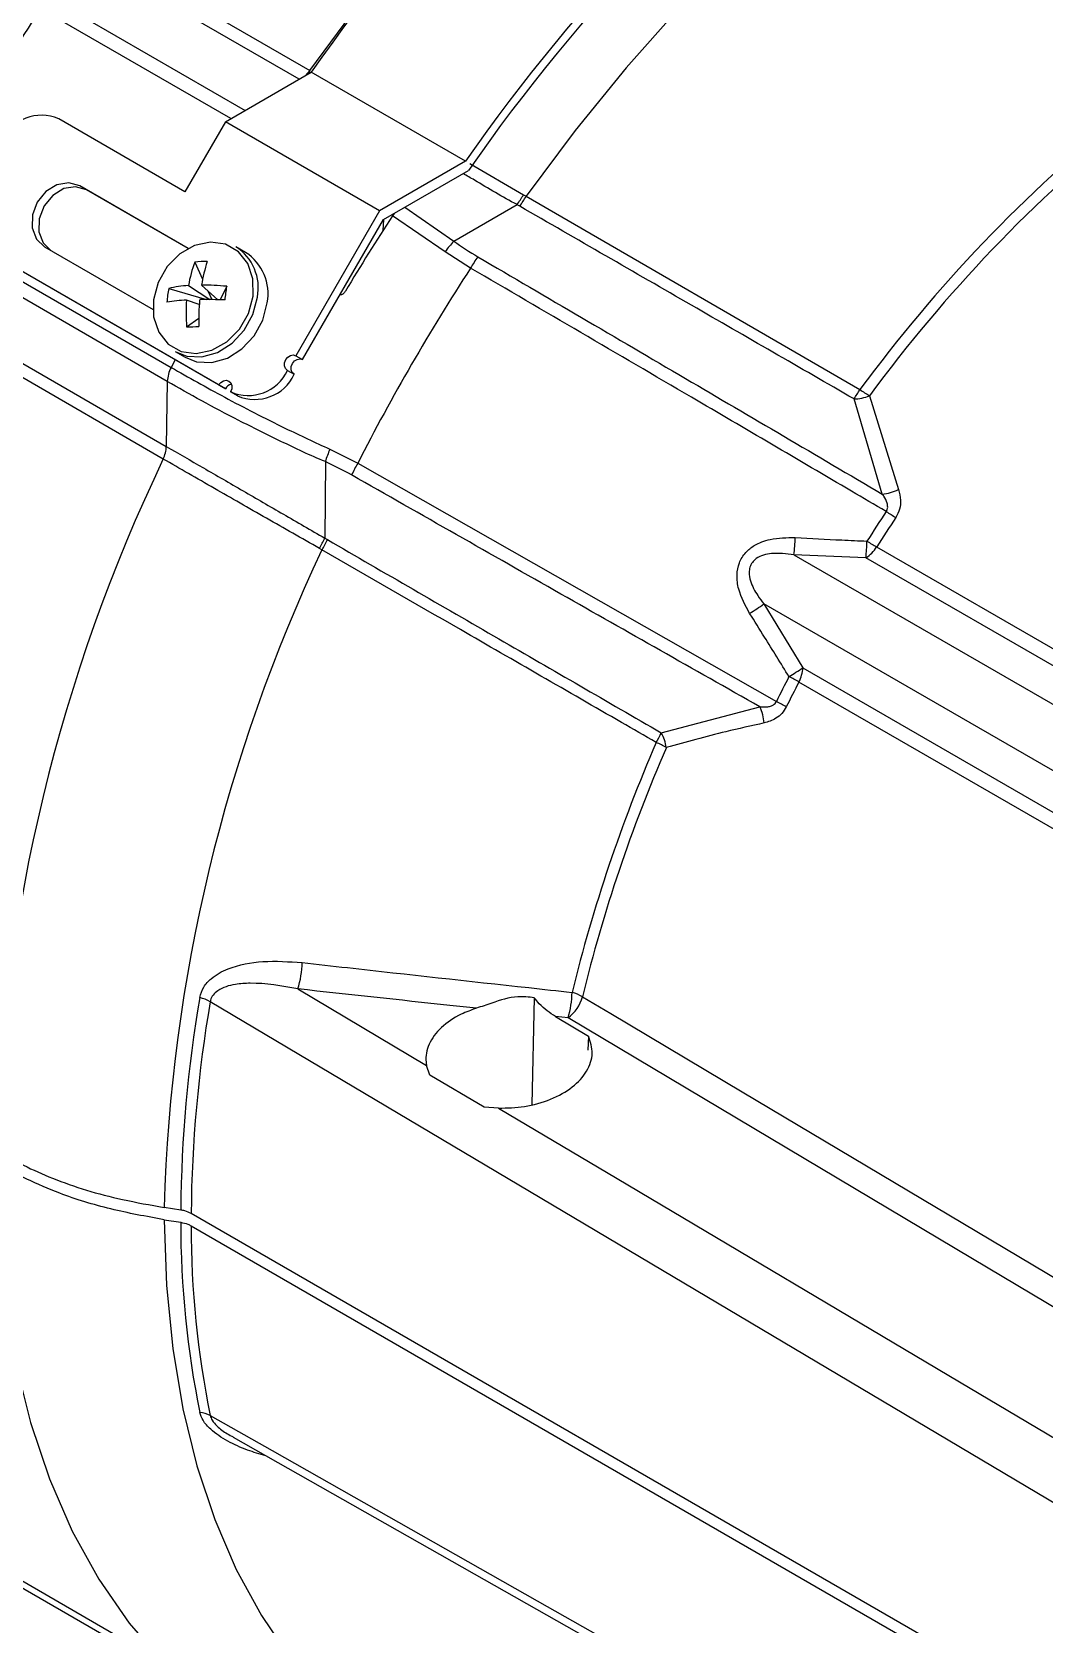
# Model space of a CAD drawing. Extents: x 8 to 113, y 0 to 87.
# Drawn here: x 16.988 to 19.681, y 65.488 to 69.723 of the extents above; entities that cross this region are included whole.
import ezdxf

# ---------------------------------------------------------------- set-up
doc = ezdxf.new("R2010")
doc.units = 0
doc.header["$MEASUREMENT"] = 0
doc.layers.add('OBJECT', color=7, linetype='CONTINUOUS')

msp = doc.modelspace()

# ---------------------------------------------------------------- linework, layer by layer
at = {"layer": 'OBJECT'}
for p, q in [((17.2836, 69.876), (17.7274, 69.6198)), ((17.6993, 69.597), (17.2581, 69.8518)), ((17.5174, 69.492), (17.0111, 69.7843)), ((17.039, 69.8121), (17.5554, 69.514)), ((17.5027, 69.4835), (17.7312, 69.6155)), ((17.7274, 69.6198), (17.716, 69.6067)), ((17.7272, 69.6131), (17.7274, 69.6198)), ((18.1414, 69.3787), (17.7312, 69.6155)), ((17.3952, 69.2974), (17.0593, 69.4913)), ((17.5027, 69.4835), (17.3952, 69.2974)), ((17.9128, 69.2467), (17.5027, 69.4835)), ((18.1414, 69.3787), (17.9128, 69.2467)), ((18.1533, 69.373), (18.2958, 69.2896)), ((17.9233, 69.2234), (18.1496, 69.3541)), ((17.404, 69.1462), (17.1152, 69.3129)), ((17.1332, 69.3026), (17.1152, 69.3129)), ((17.404, 69.1462), (17.1332, 69.3026)), ((18.2958, 69.2896), (18.3027, 69.2856)), ((18.3027, 69.2856), (19.1908, 68.7717)), ((17.9128, 69.2467), (17.6903, 68.8614)), ((17.9524, 69.2402), (17.9471, 69.2337)), ((18.0874, 69.1381), (17.9471, 69.2337)), ((17.9803, 69.2563), (18.1102, 69.1659)), ((18.1102, 69.1659), (18.2787, 69.2632)), ((16.6845, 69.2193), (17.3583, 68.8303)), ((17.7083, 68.851), (17.9233, 69.2234)), ((17.9226, 69.1944), (17.9239, 69.2238)), ((17.3482, 68.793), (16.6744, 69.182)), ((17.0217, 69.151), (17.3105, 68.9843)), ((17.5566, 69.1361), (17.5304, 69.1512)), ((17.4848, 68.7838), (16.8593, 69.1449)), ((17.5028, 68.7734), (16.8773, 69.1345)), ((17.4217, 69.1107), (17.4422, 69.0652)), ((18.1549, 69.0945), (18.0874, 69.1381)), ((17.352, 69.0404), (17.4526, 69.0107)), ((17.4044, 69.0483), (17.4617, 69.0107)), ((17.4824, 69.0103), (17.4393, 69.0495)), ((17.4563, 69.0341), (17.4669, 69.0106)), ((17.5065, 69.0461), (17.4885, 69.0102)), ((17.4333, 68.9977), (17.3994, 69.0093)), ((16.747, 68.9658), (17.3456, 68.6202)), ((17.3996, 68.9383), (17.4319, 68.9614)), ((17.3694, 68.8724), (17.3956, 68.8572)), ((17.6903, 68.8614), (17.7083, 68.851)), ((17.3374, 68.5868), (16.9335, 68.82)), ((17.3688, 68.8508), (17.3583, 68.8303)), ((17.6678, 68.8225), (17.6858, 68.8121)), ((17.3482, 68.793), (17.3456, 68.6202)), ((17.4848, 68.7838), (17.5028, 68.7734)), ((17.5169, 68.7652), (17.5166, 68.7654)), ((17.5346, 68.7551), (17.5166, 68.7654)), ((17.5349, 68.7548), (17.5169, 68.7652)), ((17.5349, 68.7548), (17.5346, 68.7551)), ((19.2498, 68.4937), (19.175, 68.7465)), ((19.216, 68.7552), (19.2932, 68.5058)), ((17.7808, 68.6128), (17.8547, 68.5753)), ((17.7686, 68.5798), (17.7669, 68.3763)), ((17.8547, 68.5753), (18.9683, 67.9419)), ((17.7597, 68.3452), (17.7531, 68.349)), ((19.2351, 68.3529), (22.0063, 66.7531)), ((19.0149, 68.3319), (21.8822, 66.6767)), ((19.2065, 68.3241), (19.0149, 68.3319)), ((21.9765, 66.725), (19.2065, 68.3241)), ((21.805, 66.5448), (18.935, 68.2016)), ((18.935, 68.2016), (19.0388, 68.0317)), ((19.0388, 68.0317), (21.8088, 66.4326)), ((21.7994, 66.3939), (19.0283, 67.9936)), ((18.6623, 67.8586), (18.9243, 67.9279)), ((17.6955, 67.1775), (18.0378, 66.9743)), ((18.3242, 67.154), (18.3179, 66.8704)), ((18.3809, 67.1041), (18.4685, 67.0523)), ((18.4141, 67.1006), (18.3809, 67.1041)), ((18.4685, 67.0523), (18.4671, 67.0151)), ((18.0466, 66.9478), (18.0378, 66.9743)), ((18.1909, 66.8628), (18.0466, 66.9478)), ((18.2295, 66.8606), (18.1909, 66.8628)), ((17.3838, 66.5896), (17.3399, 66.5964)), ((20.7236, 64.6684), (17.4116, 66.5804)), ((17.3399, 66.5638), (17.3838, 66.557)), ((17.4116, 66.5477), (20.7236, 64.6357)), ((17.3456, 65.363), (16.747, 65.7086)), ((16.9335, 65.6201), (17.3374, 65.3869))]:
    msp.add_line(p, q, dxfattribs=at)
at = {"layer": 'OBJECT', "flags": 128}
for points in [[(17.7274, 69.6198), (17.8567, 69.7945), (17.9915, 69.9622), (18.131, 70.1223), (18.2748, 70.2742), (18.4222, 70.4171), (18.5725, 70.5504), (18.7252, 70.6737), (18.8795, 70.7862), (19.0348, 70.8876), (19.1904, 70.9775), (19.3457, 71.0554), (19.5, 71.121), (19.6527, 71.174), (19.803, 71.2142), (19.9504, 71.2415), (20.0941, 71.2556), (20.2337, 71.2566), (20.3684, 71.2444), (20.4978, 71.2192)], [(20.9394, 70.8077), (20.8089, 70.8315), (20.6729, 70.8416), (20.532, 70.8379), (20.3868, 70.8203), (20.238, 70.7891), (20.0863, 70.7443), (19.9324, 70.6862), (19.7771, 70.6151), (19.621, 70.5311), (19.465, 70.4349), (19.3096, 70.3267), (19.1558, 70.2072), (19.0041, 70.0768), (18.8553, 69.9362), (18.7101, 69.7861), (18.5691, 69.6271), (18.4331, 69.46), (18.3027, 69.2856)], [(17.1152, 69.3129), (17.0864, 69.3214), (17.0548, 69.3162), (17.0253, 69.2982), (17.0024, 69.2701), (16.9895, 69.2362), (16.9887, 69.2017), (17, 69.1718), (17.0217, 69.151)], [(17.1332, 69.3026), (17.1044, 69.311), (17.0728, 69.3058), (17.0433, 69.2878), (17.0204, 69.2597), (17.0075, 69.2259), (17.0067, 69.1913), (17.018, 69.1614), (17.0397, 69.1406)], [(17.5766, 69.0201), (17.576, 69.0657), (17.5624, 69.1063), (17.5373, 69.138), (17.503, 69.1577), (17.4629, 69.1634), (17.4209, 69.1547), (17.3812, 69.1323), (17.3476, 69.0984), (17.3235, 69.0564), (17.3111, 69.0104), (17.3117, 68.9649), (17.3253, 68.9242), (17.3505, 68.8925), (17.3848, 68.8728), (17.4249, 68.8671), (17.4668, 68.8759), (17.5065, 68.8983), (17.5401, 68.9321), (17.5643, 68.9741), (17.5766, 69.0201)], [(17.3694, 68.8724), (17.4, 68.8605), (17.4405, 68.8585), (17.482, 68.8702), (17.5205, 68.8945), (17.5528, 68.9292), (17.576, 68.9712), (17.5879, 69.0168)], [(17.3956, 68.8572), (17.4261, 68.8453), (17.4667, 68.8434), (17.5081, 68.8551), (17.5467, 68.8794), (17.579, 68.9141), (17.6022, 68.9561), (17.6141, 69.0017)], [(17.6678, 68.8225), (17.6626, 68.8275), (17.6599, 68.8347), (17.6601, 68.843), (17.6632, 68.8511), (17.6687, 68.8579), (17.6758, 68.8622), (17.6834, 68.8635), (17.6903, 68.8614)], [(17.6858, 68.8121), (17.6806, 68.8171), (17.6779, 68.8243), (17.6781, 68.8326), (17.6812, 68.8407), (17.6867, 68.8475), (17.6938, 68.8518), (17.7014, 68.8531), (17.7083, 68.851)], [(17.4848, 68.7838), (17.4903, 68.7906), (17.4974, 68.7949), (17.505, 68.7961), (17.5119, 68.7941), (17.5172, 68.7891), (17.5199, 68.7819), (17.5197, 68.7736), (17.5166, 68.7654)], [(20.8068, 65.1564), (20.6304, 65.2611), (19.9251, 65.6802), (17.4624, 67.1436)], [(18.4525, 67.1569), (18.5281, 67.1119), (18.8775, 66.904), (20.2752, 66.0726), (21.3478, 65.4347)], [(21.3092, 65.3773), (20.3997, 65.9186), (19.4902, 66.46), (18.4141, 67.1006)], [(18.2295, 66.8606), (18.5449, 66.6734), (19.4555, 66.1328), (20.5166, 65.5031)], [(16.8916, 66.7132), (16.8982, 66.5292), (16.9158, 66.3525), (16.9445, 66.1841), (16.9841, 66.0246), (17.0345, 65.8749), (17.0953, 65.7357), (17.1662, 65.6075), (17.2471, 65.4911), (17.3374, 65.3869)], [(17.3399, 66.5638), (17.3461, 66.3889), (17.3628, 66.221), (17.3898, 66.0608), (17.4271, 65.909), (17.4745, 65.7664), (17.5317, 65.6336), (17.5985, 65.5111), (17.6746, 65.3996), (17.7597, 65.2996)], [(17.4624, 66.0431), (17.627, 65.9499), (18.3322, 65.5506), (20.8068, 64.1497)], [(17.5232, 65.9853), (18.1909, 65.607), (20.8319, 64.1107)]]:
    msp.add_lwpolyline(points, dxfattribs=at)
at = {"layer": 'OBJECT'}
for centre, radius, start, end in [((21.7182, 66.8417), 4.8569, 126.6411, 145.1733), ((22.1283, 66.605), 4.8569, 126.6411, 145.1733), ((22.1068, 66.613), 4.8138, 126.7036, 145.2907), ((22.0945, 66.469), 6.069, 146.88862, 153.05247), ((17.0131, 69.3857), 0.1153, 66.3568, 155.1837), ((22.3903, 66.415), 3.9738, 128.901, 143.6257), ((22.4057, 66.4057), 3.9616, 128.901, 143.6257), ((17.8858, 69.538), 0.4794, 325.0244, 328.7858), ((17.844, 69.5559), 0.5325, 326.0985, 329.4858), ((22.9477, 65.977), 5.9676, 146.92502, 149.19639), ((17.4598, 69.0415), 0.1305, 349.1227, 57.2209), ((18.3217, 68.969), 0.2889, 137.0493, 144.1762), ((17.7342, 68.9907), 0.3347, 158.9969, 170.0971), ((17.446, 68.893), 0.219, 87.8259, 96.3727), ((17.8639, 68.9806), 0.4301, 162.2261, 170.7714), ((17.4859, 69.0264), 0.1305, 349.1229, 57.2207), ((18.6056, 68.8289), 0.5231, 145.5817, 149.4886), ((23.0218, 65.9337), 5.8032, 146.99867, 152.92301), ((17.5917, 68.9912), 0.2447, 168.3897, 176.9936), ((17.4253, 68.7295), 0.3194, 93.7413, 103.2547), ((17.4394, 68.3954), 0.6541, 84.1167, 90.0097), ((15.5135, 69.2832), 2.0071, 352.1677, 353.2156), ((17.4277, 68.4708), 0.5393, 93.0037, 98.5656), ((17.84, 68.9746), 0.4419, 175.5001, 184.7207), ((18.0206, 68.9572), 0.5887, 174.803, 181.7326), ((17.4528, 67.8505), 1.1602, 87.5759, 90.9096), ((17.3972, 69.4496), 0.5113, 270.2698, 273.928), ((17.4356, 68.7894), 0.0874, 152.0634, 177.6046), ((17.5632, 68.8709), 0.1153, 246.3571, 335.1836), ((17.5812, 68.8605), 0.1153, 246.357, 335.1837), ((17.5238, 68.7621), 0.0239, 101.7085, 151.7519), ((18.7258, 69.0469), 0.5403, 326.2191, 329.3741), ((19.3702, 69.0187), 0.3054, 234.0146, 239.6563), ((19.1735, 68.854), 0.1075, 270.7757, 293.2599), ((17.2606, 68.6234), 0.0851, 334.5118, 357.8246), ((18.0454, 68.4962), 0.2892, 156.2202, 163.1969), ((21.4551, 66.6153), 4.5653, 154.415, 178.3612), ((18.3161, 68.3146), 0.53, 150.5366, 154.3126), ((19.2424, 68.6045), 0.1111, 273.8259, 297.2215), ((23.1398, 65.8672), 4.6588, 146.3732, 147.5288), ((23.1544, 65.8588), 4.6455, 146.3733, 147.5286), ((19.5682, 68.9161), 0.5608, 236.738, 239.8126), ((21.7109, 66.4721), 4.3728, 154.636, 178.3701), ((17.3254, 68.5838), 0.4878, 331.2369, 334.8323), ((17.2897, 68.6108), 0.5399, 330.5289, 333.7787), ((18.4299, 68.4034), 0.5894, 353.0278, 357.5037), ((18.4566, 68.3945), 0.7532, 354.6326, 358.0139), ((19.1607, 68.3983), 0.0872, 301.7199, 328.6156), ((19.6472, 69.0629), 0.8209, 237.7719, 239.8728), ((18.5756, 68.6982), 0.6131, 301.6432, 305.8917), ((23.1409, 65.8635), 4.6616, 152.6089, 153.5215), ((18.58, 68.7091), 0.8182, 301.0442, 304.1094), ((18.6406, 67.3183), 0.7788, 60.1383, 62.3529), ((18.951, 68.0354), 0.0878, 331.6029, 357.563), ((23.1513, 65.8572), 4.6436, 152.6086, 153.522), ((18.8233, 67.8777), 0.1127, 3.6191, 26.4108), ((18.7074, 67.4261), 0.5781, 60.1864, 63.1694), ((18.1706, 68.102), 0.5486, 330.6408, 333.6586), ((18.5677, 67.8045), 0.1089, 7.8751, 29.7391), ((22.489, 66.1695), 4.185, 156.5781, 166.1907), ((22.5041, 66.161), 4.1722, 156.5781, 166.1907), ((18.5242, 67.5535), 0.3061, 60.3498, 65.9783), ((17.4679, 67.2504), 0.239, 342.2512, 359.3309), ((18.1814, 67.1726), 0.2436, 342.8049, 359.0144), ((18.3879, 67.0416), 0.1321, 60.7679, 73.7308), ((20.903, 66.5571), 3.5193, 170.2276, 179.4695), ((20.9217, 66.5478), 3.5102, 170.2277, 179.4687), ((17.4094, 67.0484), 0.109, 60.9024, 76.5494), ((18.3555, 67.1817), 0.1001, 305.8423, 345.6232), ((19.9242, 66.5571), 2.5404, 180.0017, 191.4906), ((19.9453, 66.5478), 2.5337, 180.0026, 191.4907), ((17.4312, 65.9864), 0.0647, 61.1892, 86.8986)]:
    msp.add_arc(centre, radius, start, end, dxfattribs=at)
for points, knots in [([(18.2787, 69.2632), (18.2787, 69.2632), (18.2398, 69.2834), (18.1923, 69.313), (18.1452, 69.34), (18.1351, 69.3457)], [0, 0, 0, 0, 0.000014, 0.787163, 1, 1, 1, 1]), ([(18.2859, 69.259), (18.2835, 69.2603), (18.281, 69.2617), (18.2787, 69.2632), (18.2787, 69.2632)], [0, 0, 0, 0, 0.999721, 1, 1, 1, 1]), ([(19.175, 68.7465), (19.0309, 68.8295), (18.7345, 69.0003), (18.4382, 69.1711), (18.2859, 69.259)], [0, 0, 0, 0, 0.48595, 1, 1, 1, 1]), ([(18.1102, 69.1659), (18.1102, 69.1659), (18.1309, 69.1513), (18.1525, 69.1379), (18.1741, 69.1246)], [0, 0, 0, 0, 0.00003, 1, 1, 1, 1]), ([(18.1741, 69.1246), (18.3582, 69.0168), (18.717, 68.8069), (19.0754, 68.5962), (19.2498, 68.4937)], [0, 0, 0, 0, 0.513344, 1, 1, 1, 1]), ([(19.2606, 68.4472), (19.2299, 68.4652), (19.0571, 68.5665), (18.6888, 68.7827), (18.3507, 68.9801), (18.1549, 69.0945)], [0, 0, 0, 0, 0.083458, 0.469005, 1, 1, 1, 1]), ([(17.822, 69.033), (17.8205, 69.0309), (17.8181, 69.0274), (17.8136, 69.0243), (17.81, 69.023), (17.808, 69.0233), (17.8072, 69.0234)], [0, 0, 0, 0, 0.402504, 0.663327, 0.874972, 1, 1, 1, 1]), ([(17.3583, 68.8303), (17.4048, 68.8041), (17.4991, 68.751), (17.6437, 68.6763), (17.7411, 68.6312), (17.7808, 68.6128)], [0, 0, 0, 0, 0.365475, 0.741466, 1, 1, 1, 1]), ([(17.7686, 68.5798), (17.7686, 68.5798), (17.7281, 68.5961), (17.6498, 68.634), (17.5049, 68.7052), (17.4067, 68.7593), (17.3482, 68.793), (17.3482, 68.793)], [0, 0, 0, 0, 0.000004, 0.259099, 0.518181, 0.999995, 1, 1, 1, 1]), ([(17.3456, 68.6202), (17.3456, 68.6202), (17.3771, 68.602), (17.4431, 68.5639), (17.5479, 68.5033), (17.6565, 68.4404), (17.7299, 68.3977), (17.7669, 68.3763), (17.7669, 68.3763)], [0, 0, 0, 0, 0.000004, 0.25468, 0.509356, 0.754674, 0.999995, 1, 1, 1, 1]), ([(17.7531, 68.349), (17.7058, 68.3759), (17.6099, 68.4304), (17.4681, 68.5115), (17.382, 68.5611), (17.3374, 68.5868)], [0, 0, 0, 0, 0.319146, 0.647516, 1, 1, 1, 1]), ([(17.8385, 68.5443), (17.8154, 68.5566), (17.7922, 68.5688), (17.7686, 68.5798), (17.7686, 68.5798)], [0, 0, 0, 0, 0.999971, 1, 1, 1, 1]), ([(18.9243, 67.9279), (18.7479, 68.0277), (18.3857, 68.2328), (18.0241, 68.4387), (17.8385, 68.5443)], [0, 0, 0, 0, 0.486991, 1, 1, 1, 1]), ([(19.2606, 68.4472), (19.2617, 68.449), (19.2639, 68.4526), (19.2649, 68.4603), (19.2627, 68.4728), (19.2566, 68.4842), (19.2512, 68.4918), (19.2498, 68.4937)], [0, 0, 0, 0, 0.116851, 0.233194, 0.437973, 0.85443, 1, 1, 1, 1]), ([(19.2932, 68.5058), (19.2956, 68.4966), (19.3, 68.4802), (19.298, 68.4536), (19.2901, 68.4386), (19.2862, 68.4314)], [0, 0, 0, 0, 0.396713, 0.706828, 1, 1, 1, 1]), ([(18.6488, 67.833), (18.6179, 67.8508), (18.4443, 67.9508), (18.1479, 68.1215), (17.8824, 68.2745), (17.7597, 68.3452)], [0, 0, 0, 0, 0.104199, 0.585852, 1, 1, 1, 1]), ([(17.7669, 68.3763), (17.7669, 68.3763), (17.7693, 68.3749), (17.7716, 68.3736), (17.774, 68.3723)], [0, 0, 0, 0, 0.000295, 1, 1, 1, 1]), ([(17.774, 68.3723), (17.9261, 68.2843), (18.2222, 68.1132), (18.5183, 67.9419), (18.6623, 67.8586)], [0, 0, 0, 0, 0.513611, 1, 1, 1, 1]), ([(18.8973, 68.1763), (18.8858, 68.1972), (18.8681, 68.2293), (18.8619, 68.2768), (18.868, 68.3112), (18.8849, 68.3386), (18.9132, 68.3609), (18.9585, 68.3777), (18.9962, 68.3777), (19.0187, 68.3778)], [0, 0, 0, 0, 0.224316, 0.34584, 0.447966, 0.550598, 0.643263, 0.78662, 1, 1, 1, 1]), ([(19.0187, 68.3778), (19.0599, 68.3756), (19.1234, 68.3723), (19.187, 68.3694), (19.2094, 68.3684)], [0, 0, 0, 0, 0.648491, 1, 1, 1, 1]), ([(19.0149, 68.3319), (18.995, 68.3345), (18.968, 68.3379), (18.9341, 68.3319), (18.9163, 68.3241), (18.9038, 68.3124), (18.8975, 68.2994), (18.8952, 68.2823), (18.9002, 68.2555), (18.9152, 68.2275), (18.9295, 68.2088), (18.935, 68.2016)], [0, 0, 0, 0, 0.252396, 0.341468, 0.431195, 0.49019, 0.549439, 0.60513, 0.701097, 0.88522, 1, 1, 1, 1]), ([(19.0019, 68.0081), (18.9803, 68.0432), (18.9456, 68.0995), (18.9104, 68.1554), (18.8973, 68.1763)], [0, 0, 0, 0, 0.624897, 1, 1, 1, 1]), ([(18.9243, 67.9279), (18.9313, 67.9274), (18.9418, 67.9268), (18.9549, 67.9298), (18.9624, 67.9339), (18.9665, 67.9383), (18.9679, 67.9411), (18.9683, 67.9419)], [0, 0, 0, 0, 0.437727, 0.652228, 0.821699, 0.945104, 1, 1, 1, 1]), ([(18.9948, 67.9276), (18.991, 67.9215), (18.9836, 67.9093), (18.9632, 67.8931), (18.9465, 67.8881), (18.9358, 67.8848)], [0, 0, 0, 0, 0.263178, 0.525234, 1, 1, 1, 1]), ([(18.9358, 67.8848), (18.9018, 67.8773), (18.8138, 67.8578), (18.7281, 67.834), (18.6756, 67.8195)], [0, 0, 0, 0, 0.387427, 1, 1, 1, 1]), ([(17.4347, 67.1544), (17.4376, 67.1641), (17.4432, 67.1833), (17.469, 67.211), (17.5206, 67.2391), (17.6046, 67.2546), (17.6719, 67.25), (17.7069, 67.2476)], [0, 0, 0, 0, 0.101178, 0.201859, 0.374018, 0.675191, 1, 1, 1, 1]), ([(17.7069, 67.2476), (17.747, 67.2431), (17.9478, 67.2206), (18.1871, 67.1942), (18.3865, 67.1726), (18.4249, 67.1684)], [0, 0, 0, 0, 0.167872, 0.839364, 1, 1, 1, 1]), ([(17.6955, 67.1775), (17.6529, 67.1853), (17.5967, 67.1956), (17.5252, 67.1902), (17.49, 67.1804), (17.4697, 67.1624), (17.4639, 67.1515), (17.4627, 67.145), (17.4624, 67.1436)], [0, 0, 0, 0, 0.49037, 0.647323, 0.850236, 0.921686, 0.982752, 1, 1, 1, 1]), ([(18.1705, 67.1262), (18.147, 67.1287), (17.9886, 67.1456), (17.8304, 67.1628), (17.6955, 67.1775)], [0, 0, 0, 0, 0.147984, 1, 1, 1, 1]), ([(18.1705, 67.1262), (18.1567, 67.1212), (18.1206, 67.1082), (18.0739, 67.0759), (18.0409, 67.0313), (18.0343, 66.9958), (18.0373, 66.9773), (18.0378, 66.9743)], [0, 0, 0, 0, 0.162696, 0.424831, 0.687546, 0.950209, 1, 1, 1, 1]), ([(18.3242, 67.154), (18.3096, 67.1558), (18.2717, 67.1604), (18.2197, 67.1426), (18.184, 67.1307), (18.1705, 67.1262)], [0, 0, 0, 0, 0.281228, 0.727864, 1, 1, 1, 1]), ([(18.3809, 67.1041), (18.3659, 67.114), (18.3457, 67.1273), (18.3286, 67.1486), (18.3242, 67.154)], [0, 0, 0, 0, 0.74649, 1, 1, 1, 1]), ([(18.2295, 66.8606), (18.2526, 66.8611), (18.3007, 66.8621), (18.3701, 66.8823), (18.4285, 66.9153), (18.4672, 66.9582), (18.4838, 67.0064), (18.4736, 67.037), (18.4685, 67.0523)], [0, 0, 0, 0, 0.156109, 0.324409, 0.493191, 0.662433, 0.831758, 1, 1, 1, 1]), ([(16.8916, 66.7458), (16.9406, 66.7207), (17.042, 66.6686), (17.1987, 66.6215), (17.3028, 66.603), (17.3399, 66.5964)], [0, 0, 0, 0, 0.375049, 0.776984, 1, 1, 1, 1]), ([(17.3399, 66.5638), (17.2921, 66.5725), (17.1954, 66.5902), (17.0401, 66.6378), (16.9465, 66.6853), (16.8916, 66.7132)], [0, 0, 0, 0, 0.287513, 0.581796, 1, 1, 1, 1]), ([(17.4116, 66.5804), (17.4062, 66.583), (17.3979, 66.5871), (17.3875, 66.589), (17.3838, 66.5896)], [0, 0, 0, 0, 0.643567, 1, 1, 1, 1]), ([(17.3838, 66.557), (17.3904, 66.5556), (17.4007, 66.5534), (17.4088, 66.5492), (17.4116, 66.5477)], [0, 0, 0, 0, 0.643557, 1, 1, 1, 1]), ([(17.6103, 65.936), (17.5939, 65.9407), (17.5591, 65.9508), (17.5083, 65.9738), (17.4671, 66.0009), (17.4423, 66.0284), (17.4371, 66.044), (17.4347, 66.051)], [0, 0, 0, 0, 0.219329, 0.468193, 0.718719, 0.875016, 1, 1, 1, 1]), ([(17.4624, 66.0431), (17.4639, 66.0388), (17.4671, 66.0293), (17.4829, 66.012), (17.5024, 65.9965), (17.5184, 65.989), (17.5237, 65.9864)], [0, 0, 0, 0, 0.190028, 0.423857, 0.807889, 1, 1, 1, 1])]:
    msp.add_open_spline(points, degree=3, knots=knots, dxfattribs=at)

doc.saveas('drawing.dxf')
